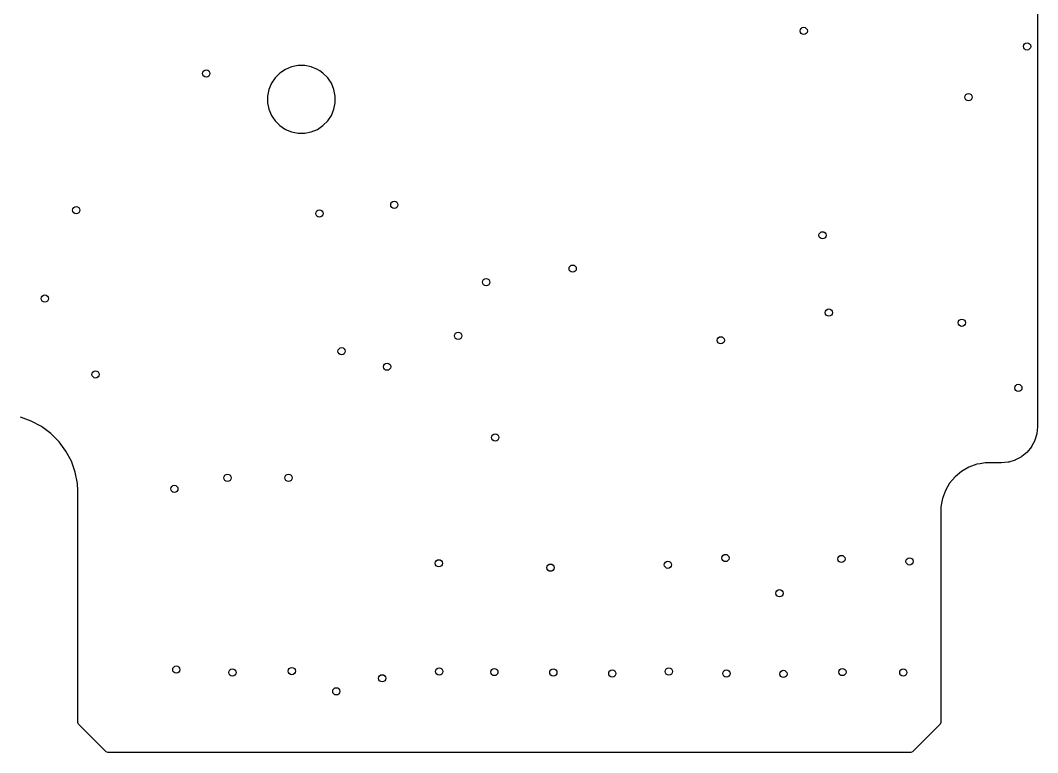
# Model space of a CAD drawing. Extents: x 114.9 to 199.6, y -137.1 to -76.7.
# Drawn here: x 178.53 to 199.58, y -137.15 to -121.99 of the extents above; entities that cross this region are included whole.
import ezdxf

# ---------------------------------------------------------------- set-up
doc = ezdxf.new("R2010")
doc.units = 0
doc.layers.add('BLACK', color=7, linetype='CONTINUOUS')

msp = doc.modelspace()

# ---------------------------------------------------------------- linework, layer by layer
at = {"layer": 'BLACK', "linetype": 'CONTINUOUS'}
for p, q in [((199.5795, -77.402406), (199.5795, -130.397593)), ((183.90146, -123.081883), (183.803883, -123.17946)), ((184.016192, -123.005223), (183.90146, -123.081883)), ((184.14367, -122.95242), (184.016192, -123.005223)), ((184.143681, -122.952417), (184.14367, -122.95242)), ((184.279001, -122.9255), (184.143681, -122.952417)), ((184.279007, -122.9255), (184.279001, -122.9255)), ((184.416993, -122.9255), (184.279007, -122.9255)), ((184.416998, -122.9255), (184.416993, -122.9255)), ((184.552318, -122.952417), (184.416998, -122.9255)), ((184.552329, -122.95242), (184.552318, -122.952417)), ((184.679807, -123.005223), (184.552329, -122.95242)), ((184.679808, -123.005223), (184.679807, -123.005223)), ((184.679811, -123.005225), (184.679808, -123.005223)), ((184.726074, -123.036137), (184.679811, -123.005225)), ((184.794539, -123.081883), (184.726074, -123.036137)), ((184.892116, -123.17946), (184.794539, -123.081883)), ((183.727223, -123.294192), (183.67442, -123.42167)), ((183.803883, -123.17946), (183.727223, -123.294192)), ((184.922613, -123.225102), (184.892116, -123.17946)), ((184.968775, -123.294189), (184.922613, -123.225102)), ((185.02158, -123.421672), (184.968775, -123.294189)), ((183.674417, -123.421681), (183.6475, -123.557001)), ((183.67442, -123.42167), (183.674417, -123.421681)), ((185.0485, -123.557007), (185.02158, -123.421672)), ((183.6475, -123.557001), (183.6475, -123.694998)), ((183.6475, -123.694998), (183.674417, -123.830318)), ((185.02158, -123.830328), (185.0485, -123.694993)), ((185.0485, -123.694993), (185.0485, -123.557007)), ((183.674417, -123.830318), (183.67442, -123.830328)), ((183.67442, -123.830328), (183.727225, -123.957811)), ((183.727225, -123.957811), (183.758137, -124.004074)), ((184.892114, -124.072542), (184.968775, -123.957811)), ((184.968775, -123.957811), (185.02158, -123.830328)), ((183.758137, -124.004074), (183.803883, -124.072539)), ((183.803883, -124.072539), (183.90146, -124.170116)), ((183.90146, -124.170116), (183.947102, -124.200613)), ((184.679811, -124.246775), (184.794542, -124.170114)), ((184.794542, -124.170114), (184.892114, -124.072542)), ((183.947102, -124.200613), (184.016189, -124.246775)), ((184.016189, -124.246775), (184.143672, -124.29958)), ((184.143672, -124.29958), (184.143678, -124.299581)), ((184.143678, -124.299581), (184.143681, -124.299582)), ((184.143681, -124.299582), (184.279001, -124.326499)), ((184.279001, -124.326499), (184.279007, -124.3265)), ((184.279007, -124.3265), (184.416993, -124.3265)), ((184.416993, -124.3265), (184.552328, -124.29958)), ((184.552328, -124.29958), (184.679811, -124.246775)), ((178.533512, -130.203775), (178.533506, -130.203773)), ((178.75956, -130.285234), (178.533512, -130.203775)), ((178.759564, -130.285236), (178.75956, -130.285234)), ((178.759569, -130.285238), (178.759564, -130.285236)), ((178.971209, -130.399028), (178.759569, -130.285238)), ((178.97121, -130.399029), (178.971209, -130.399028)), ((178.971212, -130.39903), (178.97121, -130.399029)), ((179.163843, -130.542678), (178.971212, -130.39903)), ((199.579264, -130.402396), (199.565571, -130.541417)), ((199.5795, -130.397593), (199.579264, -130.402396)), ((179.313154, -130.692826), (179.163843, -130.542678)), ((179.333274, -130.713059), (179.313154, -130.692826)), ((199.520173, -130.691076), (199.45546, -130.812144)), ((199.523849, -130.682201), (199.520173, -130.691076)), ((199.563697, -130.550838), (199.523849, -130.682201)), ((199.565571, -130.541417), (199.563697, -130.550838)), ((179.475843, -130.906487), (179.333274, -130.713059)), ((199.450124, -130.82013), (199.363038, -130.926245)), ((199.45546, -130.812144), (199.450124, -130.82013)), ((179.588449, -131.118759), (179.475843, -130.906487)), ((199.112201, -131.093849), (198.980838, -131.133697)), ((199.121076, -131.090173), (199.112201, -131.093849)), ((199.242144, -131.02546), (199.121076, -131.090173)), ((199.25013, -131.020124), (199.242144, -131.02546)), ((199.356245, -130.933038), (199.25013, -131.020124)), ((199.363038, -130.926245), (199.356245, -130.933038)), ((179.66865, -131.345271), (179.588449, -131.118759)), ((198.155548, -131.239778), (198.003945, -131.327307)), ((198.155556, -131.239774), (198.155548, -131.239778)), ((198.320057, -131.1799), (198.155556, -131.239774)), ((198.320061, -131.179899), (198.320057, -131.1799)), ((198.320062, -131.179899), (198.320061, -131.179899)), ((198.389316, -131.167687), (198.320062, -131.179899)), ((198.492467, -131.1495), (198.389316, -131.167687)), ((198.827593, -131.1495), (198.492467, -131.1495)), ((198.832396, -131.149264), (198.827593, -131.1495)), ((198.971417, -131.135571), (198.832396, -131.149264)), ((198.980838, -131.133697), (198.971417, -131.135571)), ((179.714706, -131.581107), (179.66865, -131.345271)), ((197.869835, -131.439838), (197.757312, -131.573939)), ((197.869838, -131.439835), (197.869835, -131.439838)), ((198.003939, -131.327312), (197.869838, -131.439835)), ((198.003945, -131.327307), (198.003939, -131.327312)), ((179.717817, -131.648584), (179.714706, -131.581107)), ((179.719889, -131.657871), (179.717817, -131.648584)), ((179.719557, -131.657938), (179.719889, -131.657871)), ((179.720498, -131.66267), (179.719557, -131.657938)), ((179.720499, -131.662672), (179.720498, -131.66267)), ((179.720499, -131.706825), (179.720499, -131.662672)), ((179.722245, -131.74525), (179.720499, -131.706825)), ((179.720499, -131.750822), (179.722245, -131.74525)), ((197.669774, -131.725556), (197.6099, -131.890057)), ((197.669778, -131.725548), (197.669774, -131.725556)), ((197.757307, -131.573945), (197.669778, -131.725548)), ((197.757312, -131.573939), (197.757307, -131.573945)), ((179.720499, -136.525942), (179.720499, -131.750822)), ((197.6099, -131.890057), (197.5795, -132.062467)), ((197.5795, -132.062467), (197.5795, -136.525943)), ((179.734851, -136.56059), (179.720499, -136.525942)), ((180.309409, -137.135148), (179.734851, -136.56059)), ((197.565148, -136.560591), (196.990591, -137.135148)), ((197.5795, -136.525943), (197.565148, -136.560591)), ((180.344057, -137.1495), (180.309409, -137.135148)), ((196.955943, -137.1495), (180.344057, -137.1495)), ((196.990591, -137.135148), (196.955943, -137.1495))]:
    msp.add_line(p, q, dxfattribs=at)
at = {"layer": 'BLACK'}
for centre in [(194.74, -122.21), (199.36, -122.53), (182.38, -123.09), (198.15, -123.58), (179.69, -125.92), (186.27, -125.81), (184.72, -125.99), (195.13, -126.44), (189.96, -127.13), (188.17, -127.41), (179.04, -127.75), (195.26, -128.04), (198.01, -128.25), (187.59, -128.52), (193.023616, -128.613675), (185.18, -128.84), (186.12, -129.16), (180.09, -129.32), (199.18, -129.6), (188.358407, -130.626119), (182.82, -131.46), (184.08, -131.46), (181.72, -131.69), (187.19, -133.23), (191.93, -133.26), (193.12, -133.12), (195.52, -133.14), (196.93, -133.19), (189.5, -133.32), (194.24, -133.85), (181.76, -135.43), (182.92, -135.49), (184.15, -135.46), (186.02, -135.61), (187.2, -135.47), (188.34, -135.48), (189.56, -135.49), (190.78, -135.51), (191.95, -135.47), (193.14, -135.51), (194.32, -135.52), (195.54, -135.48), (196.8, -135.49), (185.07, -135.88)]:
    msp.add_circle(centre, 0.075, dxfattribs=at)

doc.saveas('drawing.dxf')
